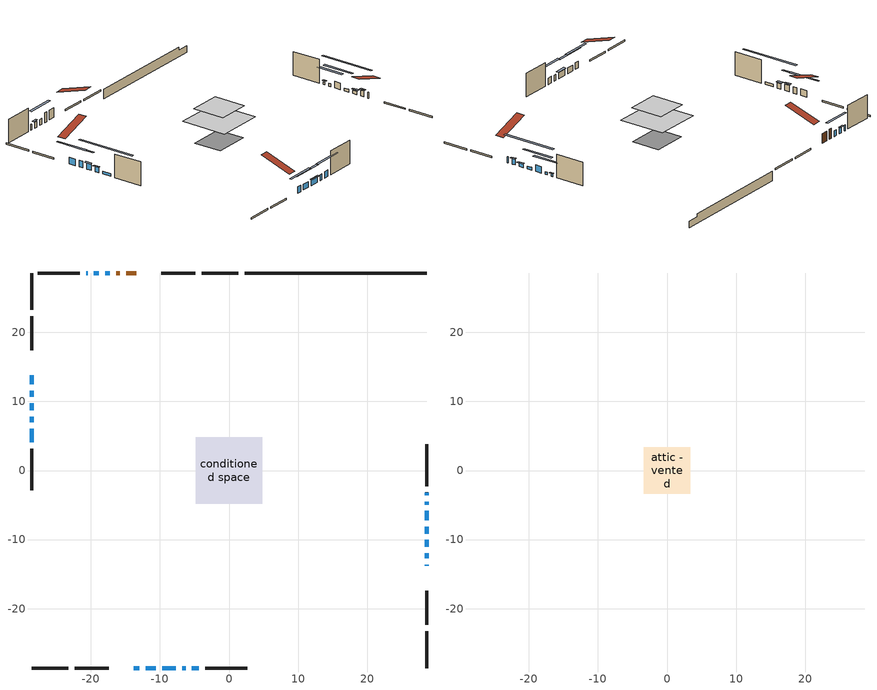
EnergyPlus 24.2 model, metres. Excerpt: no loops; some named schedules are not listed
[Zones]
conditioned space
 floor adiabatic (AdiabaticFloorConstruction): -4.83,-4.83 -4.83,4.83 4.83,4.83 4.83,-4.83 z3.05
 floor foundation (Slab1 construction): -3.63,-2.95 -3.63,2.95 3.63,2.95 3.63,-2.95 z-1.34
 wall outside (RimJoist1 construction): 1.34,28.58 -3.96,28.58 / -28.58,-28.58 -23.28,-28.58 / -28.58,28.58 -28.58,23.28 / 28.58,-28.58 28.58,-23.28 z0.61:0.91
 wall outside (RimJoist2 construction): -4.89,28.58 -9.82,28.58 / -22.36,-28.58 -17.42,-28.58 / -28.58,22.36 -28.58,17.42 / 28.58,-22.36 28.58,-17.42 z0.61:0.91
 wall outside (AdiabaticWallConstruction 1): -13.42,28.58 -14.85,28.58 / -15.78,28.58 -16.32,28.58 z0.61:2.64
 wall outside (AdiabaticWallConstruction): 28.58,-13.82 28.58,-13.61 / -20.48,28.58 -20.69,28.58 / -6.79,-28.58 -6.29,-28.58 z0.61:1.83; -13.82,-28.58 -12.98,-28.58 / -28.58,13.82 -28.58,12.45 / -28.58,11.52 -28.58,10.68 / -28.58,9.75 -28.58,8.73 / 28.58,-7.23 28.58,-5.85 / -5.37,-28.58 -4.35,-28.58 z0.61:1.93; 28.58,-12.68 28.58,-11.99 / -17.25,28.58 -17.94,28.58 / -18.86,28.58 -19.55,28.58 / -12.05,-28.58 -10.58,-28.58 / -9.65,-28.58 -7.72,-28.58 z0.61:1.81; 28.58,-11.06 28.58,-10.05 z0.61:1.3; -28.58,7.81 -28.58,6.97 z0.61:1.7; 28.58,-9.12 28.58,-8.15 / -28.58,6.04 -28.58,4.1 / 28.58,-4.93 28.58,-4.52 / 28.58,-3.59 28.58,-3.18 z0.61:1.17
 wall outside (Wall1 construction): -21.62,28.58 -27.65,28.58 / -3.42,-28.58 2.62,-28.58 / -28.58,3.18 -28.58,-2.86 / 28.58,-2.26 28.58,3.78 z0.61:5.49
 wall foundation (FoundationWall1 construction): 2.27,28.58,-1.34 2.27,28.58,0.61 25.95,28.58,0.61 25.95,28.58,0 28.58,28.58,0 28.58,28.58,-1.34
 window (WindowConstruction 15): 28.58,-13.82 28.58,-13.61 z0.61:1.83
 window (WindowConstruction 4): -13.82,-28.58 -12.98,-28.58 z0.61:1.93
 window (WindowConstruction 5): -28.58,13.82 -28.58,12.45 z0.61:1.93
 window (WindowConstruction 6): -28.58,11.52 -28.58,10.68 z0.61:1.93
 window (WindowConstruction 7): -28.58,9.75 -28.58,8.73 z0.61:1.93
 window (WindowConstruction 8): 28.58,-12.68 28.58,-11.99 z0.61:1.8
 window (WindowConstruction 9): 28.58,-11.06 28.58,-10.05 z0.61:1.3
 window (WindowConstruction 10): -17.25,28.58 -17.93,28.58 z0.61:1.8
 window (WindowConstruction 11): -18.86,28.58 -19.55,28.58 z0.61:1.8
 window (WindowConstruction 16): -20.48,28.58 -20.69,28.58 z0.61:1.83
 window (WindowConstruction 12): -12.05,-28.58 -10.58,-28.58 z0.61:1.8
 window (WindowConstruction 13): -9.65,-28.58 -7.72,-28.58 z0.61:1.8
 window (WindowConstruction 14): -28.58,7.81 -28.58,6.97 z0.61:1.7
 window (WindowConstruction 18): 28.58,-9.12 28.58,-8.15 z0.61:1.17
 window (WindowConstruction 19): -28.58,6.04 -28.58,4.11 z0.61:1.17
 window (WindowConstruction 17): -6.79,-28.58 -6.29,-28.58 z0.61:1.83
 window (WindowConstruction): 28.58,-7.22 28.58,-5.85 z0.61:1.93
 window (WindowConstruction 1): 28.58,-4.92 28.58,-4.52 z0.61:1.17
 window (WindowConstruction 2): 28.58,-3.59 28.58,-3.19 z0.61:1.17
 window (WindowConstruction 3): -5.37,-28.58 -4.35,-28.58 z0.61:1.93
 door (Door): -13.43,28.58 -14.85,28.58 z0.61:2.64
 door (Door 1): -15.78,28.58 -16.32,28.58 z0.61:2.64
 ceiling adiabatic (AdiabaticFloorConstruction): 4.83,-4.83 4.83,4.83 -4.83,4.83 -4.83,-4.83 z3.05
attic - vented
 floor to conditioned space (Floor1 construction Reversed): -3.4,-3.4 -3.4,3.4 3.4,3.4 3.4,-3.4 z5.49
 roof outside (Roof1 construction): -12.5,28.58,5.49 -12.5,21.96,7.69 -10.75,21.96,7.69 -10.75,28.58,5.49; -14.75,-28.58,5.49 -14.75,-21.96,7.69 -16.49,-21.96,7.69 -16.49,-28.58,5.49; -28.58,14.75,5.49 -21.96,14.75,7.69 -21.96,16.49,7.69 -28.58,16.49,5.49; 28.58,-14.75,5.49 21.96,-14.75,7.69 21.96,-16.49,7.69 28.58,-16.49,5.49
shading: -10.34,-28.58 -16.46,-28.58 -16.46,-29 -10.34,-29 z4.57; -28.58,9.81 -28.58,16.46 -29,16.46 -29,9.81 z4.57; -28.58,8.04 -28.58,14.16 -29,14.16 -29,8.04 z4.57; -28.58,8.53 -28.58,9.95 -29,9.95 -29,8.53 z2.13; 28.58,-11.79 28.58,-12.88 29,-12.88 29,-11.79 z2.01; 28.58,-9.85 28.58,-11.26 29,-11.26 29,-9.85 z1.5; -20.57,28.58 -14.61,28.58 -14.61,29 -20.57,29 z4.44; -19.75,28.58 -18.66,28.58 -18.66,29 -19.75,29 z2.01; -7.94,-28.58 -14.69,-28.58 -14.69,-29 -7.94,-29 z4.44; -7.52,-28.58 -9.85,-28.58 -9.85,-29 -7.52,-29 z2.01; -28.58,6.77 -28.58,8.01 -29,8.01 -29,6.77 z1.9; 28.58,-2.92 28.58,-14.35 29,-14.35 29,-2.92 z6.4; -28.58,-1.12 -28.58,11.27 -29,11.27 -29,-1.12 z6.4; 28.58,-3.21 28.58,-9.86 29,-9.86 29,-3.21 z4.57; 28.58,-1.88 28.58,-7.56 29,-7.56 29,-1.88 z3.81; 28.58,-2.98 28.58,-3.79 29,-3.79 29,-2.98 z1.37; -1.71,-28.58 -8,-28.58 -8,-29 -1.71,-29 z4.57
[Building]
Building 1: Terrain=Suburbs
[Site:Location]
Erieau AUT_ON: Latitude {deg}=42.25; Longitude {deg}=-81.9; Time Zone {hr}=-5; Elevation {m}=178; Keep Site Location Information=Yes
[Site:GroundTemperature:Shallow]
5.2292, 3.30147, 3.1471, 4.0619, 7.73432, 11.3896, 14.5586, 16.5661, 16.7366, 15.1039, 12.0157, 8.47254
[Site:WaterMainsTemperature]
Calculation Method=Schedule; Temperature Schedule=mains temperature schedule
[Material] Roughness=Rough; Thermal Absorptance=0.9
Name | Thickness {m} | Conductivity {W/m-K} | Density {kg/m3} | Specific Heat {J/kg-K} | Solar Absorptance | Visible Absorptance
asphalt or fiberglass shingles | 0.00635 | 0.162714 | 1121.4 | 1465.45 | 0.4 | 0.4
ceiling loosefill ins | 0.254 | 0.0480833 | 16.02 | 1046.75 | 0.7 | 0.7
ceiling stud and cavity | 0.1397 | 0.195893 | 65.682 | 1177.47 | 0.7 | 0.7
concrete 4.0 in. | 0.1016 | 1.803125 | 2242.8 | 837.4 | 0.7 | 0.7
concrete 8.0 in. | 0.2032 | 1.803125 | 2242.8 | 837.4 | 0.7 | 0.7
door material | 0.04445 | 0.188738 | 512.64 | 1214.23 | 0.7 | 0.7
door material 1 | 0.04445 | 0.0451087 | 512.64 | 1214.23 | 0.7 | 0.7
exterior vertical ins | 0.00148944 | 0.029427 | 32.04 | 1214.23 | 0.7 | 0.7
floor covering | 0.0127 | 0.0433444 | 54.468 | 1339.84 | 0.6 | 0.6
floor rigid ins; wall rigid ins | 0.512978 | 0.029427 | 32.04 | 1214.23 | 0.7 | 0.7
floor stud and cavity | 0.1397 | 1.75129 | 37.0049 | 1207.88 | 0.7 | 0.7
furniture material conditioned space 1 | 0.1524 | 0.115458 | 640.8 | 1214.23 | 0.6 | 0.6
gypsum board | 0.0127 | 0.160291 | 801 | 837.4 | 0.6 | 0.6
osb sheathing 0.5 in. | 0.0127 | 0.115458 | 512.64 | 1214.23 | 0.7 | 0.7
osb sheathing 0.75 in. | 0.01905 | 0.115458 | 512.64 | 1214.23 | 0.7 | 0.7
osb sheathing 2.0 in. | 0.0508 | 0.115458 | 512.64 | 1214.23 | 0.7 | 0.7
rim joist rigid ins | 0.051816 | 0.029427 | 32.04 | 1214.23 | 0.7 | 0.7
rim joist stud and cavity | 0.0508 | 0.308293 | 125.044 | 1163.47 | 0.6 | 0.6
rim joist stud and cavity 1 | 0.0508 | 0.311623 | 125.044 | 1163.47 | 0.6 | 0.6
wall stud and cavity | 0.1397 | 0.44826 | 139.0536 | 1170.24 | 0.7 | 0.7
wall stud and cavity 1 | 0.0889 | 0.380278 | 52.3479 | 1209.89 | 0.7 | 0.7
wall stud and cavity 2 | 0.0889 | 0.391764 | 83.0341 | 1211.67 | 0.7 | 0.7
wood siding | 0.0254 | 0.102417 | 544.68 | 1172.36 | 0.4 | 0.4
wood siding 1; wood siding 2; wood siding 3 | 0.0254 | 0.102417 | 544.68 | 1172.36 | 0.7 | 0.7
[WindowMaterial:SimpleGlazingSystem]
Name | U-Factor {W/m2-K} | Solar Heat Gain Coefficient
WindowMaterial | 5.54002 | 0.72
WindowMaterial 1 | 4.91147 | 0.6
WindowMaterial 10 | 2.577812 | 0.56
WindowMaterial 11 | 2.983789 | 0.6
WindowMaterial 2 | 5.3589 | 0.68
WindowMaterial 3 | 5.63371 | 0.73
WindowMaterial 4 | 5.51504 | 0.71
WindowMaterial 5 | 5.46678 | 0.7
WindowMaterial 6 | 5.54911 | 0.72
WindowMaterial 7 | 5.29928 | 0.67
WindowMaterial 8 | 5.58034 | 0.72
WindowMaterial 9 | 5.00743 | 0.62
[Construction]
AdiabaticFloorConstruction: floor stud and cavity, floor rigid ins, osb sheathing 0.75 in., floor covering
AdiabaticWallConstruction: wood siding 2, wall rigid ins, wall stud and cavity 1, gypsum board
AdiabaticWallConstruction 1: wood siding 3, wall rigid ins, wall stud and cavity 1, gypsum board
Door: door material
Door 1: door material 1
Floor1 construction Reversed: gypsum board, ceiling stud and cavity, ceiling loosefill ins
FoundationWall1 construction: concrete 8.0 in.
furniture construction conditioned space 1: furniture material conditioned space 1
PartitionWallConstruction: gypsum board, wall stud and cavity 2, gypsum board
RimJoist1 construction: wood siding 1, rim joist rigid ins, osb sheathing 2.0 in., rim joist stud and cavity
RimJoist2 construction: wood siding 1, rim joist rigid ins, osb sheathing 2.0 in., rim joist stud and cavity 1
Roof1 construction: asphalt or fiberglass shingles
Slab1 construction: concrete 4.0 in.
Wall1 construction: wood siding, osb sheathing 0.5 in., wall stud and cavity, gypsum board
WindowConstruction; WindowConstruction 5: WindowMaterial
WindowConstruction 1; WindowConstruction 2: WindowMaterial 1
WindowConstruction 10; WindowConstruction 11; WindowConstruction 8: WindowMaterial 4
WindowConstruction 12: WindowMaterial 6
WindowConstruction 13: WindowMaterial 7
WindowConstruction 14: WindowMaterial 8
WindowConstruction 15; WindowConstruction 16: WindowMaterial 9
WindowConstruction 17: WindowMaterial 10
WindowConstruction 18; WindowConstruction 19: WindowMaterial 11
WindowConstruction 3; WindowConstruction 7: WindowMaterial 2
WindowConstruction 4; WindowConstruction 6: WindowMaterial 3
WindowConstruction 9: WindowMaterial 5
[Zone] Multiplier=1; Part of Total Floor Area=Yes
Name | Volume {m3}
attic - vented | 16.5559
conditioned space | 339.1
[Space]
Name | Zone | Volume {m3}
attic - vented 1 | attic - vented | 16.5559
conditioned space 1 | conditioned space | 339.1
[ZoneInfiltration:EffectiveLeakageArea]
infil attic - vented 1: Zone or Space=attic - vented 1; Schedule=Always On Discrete; Effective Air Leakage Area {cm2}=2218.08; Stack Coefficient=0.000153473; Wind Coefficient=8.3702e-06
[ZoneMixing]
whole house fan mix: Zone or Space=attic - vented; Schedule=Always On Continuous; Design Flow Rate Calculation Method=Flow/Zone; Design Flow Rate {m3/s}=0; Source Zone or Space=conditioned space
[SurfaceProperty:ExposedFoundationPerimeter]
Slab1: Exposed Perimeter Calculation Method=TotalExposedPerimeter; Total Exposed Perimeter {m}=26.316
[InternalMass] Zone or ZoneList=conditioned space; Space or SpaceList=conditioned space 1
Name | Construction | Surface Area {m2}
furniture mass conditioned space 1 | furniture construction conditioned space 1 | 54.484
partition wall mass | PartitionWallConstruction | 136.21
[Lights]
interior lighting: Zone or ZoneList or Space or SpaceList=conditioned space 1; Schedule=interior lighting schedule; Design Level Calculation Method=LightingLevel; Lighting Level {W}=343.2; Return Air Fraction=0; Fraction Radiant=0.6; Fraction Visible=0.2; Fraction Replaceable=1
[People]
occupants: Zone or ZoneList or Space or SpaceList=conditioned space 1; Number of People Schedule=occupants schedule; Number of People Calculation Method=People; Number of People=3; Fraction Radiant=0.314171; Sensible Heat Fraction=0.56303; Activity Level Schedule=occupants activity schedule; Carbon Dioxide Generation Rate {m3/s-W}=0; Enable ASHRAE 55 Comfort Warnings=No; Mean Radiant Temperature Calculation Type=EnclosureAveraged
[ElectricEquipment] Zone or ZoneList or Space or SpaceList=conditioned space 1; Design Level Calculation Method=EquipmentLevel
Name | Schedule | Design Level {W} | Fraction Latent | Fraction Radiant | Fraction Lost
clothes dryer | clothes dryer schedule | 140.772 | 0.015 | 0.081 | 0.85
clothes washer | clothes washer schedule | 32.1985 | 0.03 | 0.162 | 0.7
cooking range | cooking range schedule | 215.147 | 0.08 | 0.432 | 0.2
dishwasher | dishwasher schedule | 66.8632 | 0.3 | 0.18 | 0.4
fridge | fridge schedule | 72.9452 | 0 | 0.6 | 0
mech vent bath fan 0 | mech vent bath fan 0 schedule | 50.2 | 0 | 0 | 1
mech vent house fan | mech vent house fan schedule | 0 | 0 | 0 | 1
mech vent house fan cfis | mech vent house fan cfis schedule | 0 | 0 | 0 | 0
misc plug loads | misc plug loads schedule | 494.7 | 0.045 | 0.513 | 0.1
whole house fan | Always On Discrete | 0 | 0 | 0 | 1
[OtherEquipment] Zone or ZoneList or Space or SpaceList=conditioned space 1; Design Level Calculation Method=EquipmentLevel
Name | Fuel Type | Schedule | Design Level {W} | Fraction Latent | Fraction Radiant | Fraction Lost
clothes dryer 1 | Electricity | clothes dryer schedule | 0 | 0.015 | 0.081 | 0.85
cooking range 1 | Electricity | cooking range schedule | 0 | 0.08 | 0.432 | 0.2
general water use latent | None | general water use schedule | 62.594 | 1 | 0 | 0
general water use sensible | None | general water use schedule | -61.6891 | 0 | 0.6 | 0
mech vent house fan latent load | None | Always On Discrete | 0 | 1 | 0 | 0
mech vent house fan sensible load | None | Always On Discrete | 0 | 0 | 0 | 0
water heater energy adjustment1 | NaturalGas | Always On Discrete | 0.01 | 0 | 0 | 1
[ZoneInfiltration:DesignFlowRate] Zone or ZoneList or Space or SpaceList=conditioned space 1; Schedule=Always On Discrete; Design Flow Rate Calculation Method=Flow/Zone; Design Flow Rate {m3/s}=0
infil flow; natural vent flow; whole house fan flow
[Foundation:Kiva]
Foundation Kiva 1: Initial Indoor Air Temperature {C}=18; Wall Height Above Grade {m}=0.609996; Wall Depth Below Slab {m}=0.2032; Custom Block Material Name 1=exterior vertical ins; Custom Block Depth 1 {m}=1.94999; Custom Block X Position 1 {m}=0.2032; Custom Block Z Position 1 {m}=0
[Foundation:Kiva:Settings]
Soil Conductivity {W/m-K}=0.849921; Soil Density {kg/m3}=1842.3; Soil Specific Heat {J/kg-K}=418.7; Ground Solar Absorptivity=0.9; Ground Thermal Absorptivity=0.9; Ground Surface Roughness {m}=0.03; Far-Field Width {m}=40; Deep-Ground Boundary Condition=ZeroFlux; Deep-Ground Depth {m}=40; Minimum Cell Dimension {m}=0.2; Maximum Cell Growth Coefficient=3; Simulation Timestep=Timestep
[Exterior:Lights]
exterior lighting: Schedule=exterior lighting schedule; Design Level {W}=75.6
[Schedule:Constant]
Name | Hourly Value
Always On Continuous; mech vent house fan schedule; mech vent house fan cfis schedule; Always On Discrete | 1
occupants activity schedule | 117.228
fridge schedule | 0
[Schedule:Week:Daily]
interior lighting schedule Week Rule - Jan1-Jan27: interior lighting schedule day, interior lighting schedule day, interior lighting schedule day, interior lighting schedule day, interior lighting schedule day, interior lighting schedule day, interior lighting schedule day, interior lighting schedule default day, interior lighting schedule default day, interior lighting schedule default day, interior lighting schedule default day, interior lighting schedule default day
interior lighting schedule Week Rule - Jan28-Feb3: interior lighting schedule day, interior lighting schedule day, interior lighting schedule day, interior lighting schedule day, interior lighting schedule day 1, interior lighting schedule day 1, interior lighting schedule day 1, interior lighting schedule default day, interior lighting schedule default day, interior lighting schedule default day, interior lighting schedule default day, interior lighting schedule default day
interior lighting schedule Week Rule - Feb4-Feb24: interior lighting schedule day 1, interior lighting schedule day 1, interior lighting schedule day 1, interior lighting schedule day 1, interior lighting schedule day 1, interior lighting schedule day 1, interior lighting schedule day 1, interior lighting schedule default day, interior lighting schedule default day, interior lighting schedule default day, interior lighting schedule default day, interior lighting schedule default day
interior lighting schedule Week Rule - Feb25-Mar3: interior lighting schedule day 1, interior lighting schedule day 1, interior lighting schedule day 1, interior lighting schedule day 1, interior lighting schedule day 2, interior lighting schedule day 2, interior lighting schedule day 2, interior lighting schedule default day, interior lighting schedule default day, interior lighting schedule default day, interior lighting schedule default day, interior lighting schedule default day
interior lighting schedule Week Rule - Mar4-Mar31: interior lighting schedule day 2, interior lighting schedule day 2, interior lighting schedule day 2, interior lighting schedule day 2, interior lighting schedule day 2, interior lighting schedule day 2, interior lighting schedule day 2, interior lighting schedule default day, interior lighting schedule default day, interior lighting schedule default day, interior lighting schedule default day, interior lighting schedule default day
interior lighting schedule Week Rule - Apr1-Apr28: interior lighting schedule day 3, interior lighting schedule day 3, interior lighting schedule day 3, interior lighting schedule day 3, interior lighting schedule day 3, interior lighting schedule day 3, interior lighting schedule day 3, interior lighting schedule default day, interior lighting schedule default day, interior lighting schedule default day, interior lighting schedule default day, interior lighting schedule default day
interior lighting schedule Week Rule - Apr29-May5: interior lighting schedule day 3, interior lighting schedule day 3, interior lighting schedule day 4, interior lighting schedule day 4, interior lighting schedule day 4, interior lighting schedule day 4, interior lighting schedule day 4, interior lighting schedule default day, interior lighting schedule default day, interior lighting schedule default day, interior lighting schedule default day, interior lighting schedule default day
interior lighting schedule Week Rule - May6-May26: interior lighting schedule day 4, interior lighting schedule day 4, interior lighting schedule day 4, interior lighting schedule day 4, interior lighting schedule day 4, interior lighting schedule day 4, interior lighting schedule day 4, interior lighting schedule default day, interior lighting schedule default day, interior lighting schedule default day, interior lighting schedule default day, interior lighting schedule default day
interior lighting schedule Week Rule - May27-Jun2: interior lighting schedule day 4, interior lighting schedule day 4, interior lighting schedule day 4, interior lighting schedule day 4, interior lighting schedule day 4, interior lighting schedule day 5, interior lighting schedule day 5, interior lighting schedule default day, interior lighting schedule default day, interior lighting schedule default day, interior lighting schedule default day, interior lighting schedule default day
interior lighting schedule Week Rule - Jun3-Jun30: interior lighting schedule day 5, interior lighting schedule day 5, interior lighting schedule day 5, interior lighting schedule day 5, interior lighting schedule day 5, interior lighting schedule day 5, interior lighting schedule day 5, interior lighting schedule default day, interior lighting schedule default day, interior lighting schedule default day, interior lighting schedule default day, interior lighting schedule default day
interior lighting schedule Week Rule - Jul1-Jul28: interior lighting schedule day 6, interior lighting schedule day 6, interior lighting schedule day 6, interior lighting schedule day 6, interior lighting schedule day 6, interior lighting schedule day 6, interior lighting schedule day 6, interior lighting schedule default day, interior lighting schedule default day, interior lighting schedule default day, interior lighting schedule default day, interior lighting schedule default day
interior lighting schedule Week Rule - Jul29-Aug4: interior lighting schedule day 6, interior lighting schedule day 6, interior lighting schedule day 6, interior lighting schedule day 7, interior lighting schedule day 7, interior lighting schedule day 7, interior lighting schedule day 7, interior lighting schedule default day, interior lighting schedule default day, interior lighting schedule default day, interior lighting schedule default day, interior lighting schedule default day
interior lighting schedule Week Rule - Aug5-Aug25: interior lighting schedule day 7, interior lighting schedule day 7, interior lighting schedule day 7, interior lighting schedule day 7, interior lighting schedule day 7, interior lighting schedule day 7, interior lighting schedule day 7, interior lighting schedule default day, interior lighting schedule default day, interior lighting schedule default day, interior lighting schedule default day, interior lighting schedule default day
interior lighting schedule Week Rule - Aug26-Sep1: interior lighting schedule day 7, interior lighting schedule day 7, interior lighting schedule day 7, interior lighting schedule day 7, interior lighting schedule day 7, interior lighting schedule day 7, interior lighting schedule day 8, interior lighting schedule default day, interior lighting schedule default day, interior lighting schedule default day, interior lighting schedule default day, interior lighting schedule default day
interior lighting schedule Week Rule - Sep2-Sep29: interior lighting schedule day 8, interior lighting schedule day 8, interior lighting schedule day 8, interior lighting schedule day 8, interior lighting schedule day 8, interior lighting schedule day 8, interior lighting schedule day 8, interior lighting schedule default day, interior lighting schedule default day, interior lighting schedule default day, interior lighting schedule default day, interior lighting schedule default day
interior lighting schedule Week Rule - Sep30-Oct6: interior lighting schedule day 8, interior lighting schedule day 9, interior lighting schedule day 9, interior lighting schedule day 9, interior lighting schedule day 9, interior lighting schedule day 9, interior lighting schedule day 9, interior lighting schedule default day, interior lighting schedule default day, interior lighting schedule default day, interior lighting schedule default day, interior lighting schedule default day
interior lighting schedule Week Rule - Oct7-Oct27: interior lighting schedule day 9, interior lighting schedule day 9, interior lighting schedule day 9, interior lighting schedule day 9, interior lighting schedule day 9, interior lighting schedule day 9, interior lighting schedule day 9, interior lighting schedule default day, interior lighting schedule default day, interior lighting schedule default day, interior lighting schedule default day, interior lighting schedule default day
interior lighting schedule Week Rule - Oct28-Nov3: interior lighting schedule day 9, interior lighting schedule day 9, interior lighting schedule day 9, interior lighting schedule day 9, interior lighting schedule day 10, interior lighting schedule day 10, interior lighting schedule day 10, interior lighting schedule default day, interior lighting schedule default day, interior lighting schedule default day, interior lighting schedule default day, interior lighting schedule default day
interior lighting schedule Week Rule - Nov4-Nov24: interior lighting schedule day 10, interior lighting schedule day 10, interior lighting schedule day 10, interior lighting schedule day 10, interior lighting schedule day 10, interior lighting schedule day 10, interior lighting schedule day 10, interior lighting schedule default day, interior lighting schedule default day, interior lighting schedule default day, interior lighting schedule default day, interior lighting schedule default day
interior lighting schedule Week Rule - Nov25-Dec1: interior lighting schedule day 10, interior lighting schedule day 10, interior lighting schedule day 10, interior lighting schedule day 10, interior lighting schedule day 10, interior lighting schedule day 10, interior lighting schedule day 11, interior lighting schedule default day, interior lighting schedule default day, interior lighting schedule default day, interior lighting schedule default day, interior lighting schedule default day
interior lighting schedule Week Rule - Dec2-Dec31: interior lighting schedule day 11, interior lighting schedule day 11, interior lighting schedule day 11, interior lighting schedule day 11, interior lighting schedule day 11, interior lighting schedule day 11, interior lighting schedule day 11, interior lighting schedule default day, interior lighting schedule default day, interior lighting schedule default day, interior lighting schedule default day, interior lighting schedule default day
occupants schedule Week Rule - Jan1-Dec31: occupants schedule day, occupants schedule day, occupants schedule day, occupants schedule day, occupants schedule day, occupants schedule day, occupants schedule day, occupants schedule default day, occupants schedule default day, occupants schedule default day, occupants schedule default day, occupants schedule default day
clothes dryer schedule Week Rule - Jan1-Dec31: clothes dryer schedule day, clothes dryer schedule day, clothes dryer schedule day, clothes dryer schedule day, clothes dryer schedule day, clothes dryer schedule day, clothes dryer schedule day, clothes dryer schedule default day, clothes dryer schedule default day, clothes dryer schedule default day, clothes dryer schedule default day, clothes dryer schedule default day
clothes washer schedule Week Rule - Jan1-Dec31: clothes washer schedule day, clothes washer schedule day, clothes washer schedule day, clothes washer schedule day, clothes washer schedule day, clothes washer schedule day, clothes washer schedule day, clothes washer schedule default day, clothes washer schedule default day, clothes washer schedule default day, clothes washer schedule default day, clothes washer schedule default day
cooking range schedule Week Rule - Jan1-Dec31: cooking range schedule day, cooking range schedule day, cooking range schedule day, cooking range schedule day, cooking range schedule day, cooking range schedule day, cooking range schedule day, cooking range schedule default day, cooking range schedule default day, cooking range schedule default day, cooking range schedule default day, cooking range schedule default day
dishwasher schedule Week Rule - Jan1-Dec31: dishwasher schedule day, dishwasher schedule day, dishwasher schedule day, dishwasher schedule day, dishwasher schedule day, dishwasher schedule day, dishwasher schedule day, dishwasher schedule default day, dishwasher schedule default day, dishwasher schedule default day, dishwasher schedule default day, dishwasher schedule default day
mech vent bath fan 0 schedule Week Rule - Jan1-Dec31: mech vent bath fan 0 schedule day, mech vent bath fan 0 schedule day, mech vent bath fan 0 schedule day, mech vent bath fan 0 schedule day, mech vent bath fan 0 schedule day, mech vent bath fan 0 schedule day, mech vent bath fan 0 schedule day, mech vent bath fan 0 schedule default day, mech vent bath fan 0 schedule default day, mech vent bath fan 0 schedule default day, mech vent bath fan 0 schedule default day, mech vent bath fan 0 schedule default day
misc plug loads schedule Week Rule - Jan1-Dec31: misc plug loads schedule day, misc plug loads schedule day, misc plug loads schedule day, misc plug loads schedule day, misc plug loads schedule day, misc plug loads schedule day, misc plug loads schedule day, misc plug loads schedule default day, misc plug loads schedule default day, misc plug loads schedule default day, misc plug loads schedule default day, misc plug loads schedule default day
general water use schedule Week Rule - Jan1-Dec31: general water use schedule day, general water use schedule day, general water use schedule day, general water use schedule day, general water use schedule day, general water use schedule day, general water use schedule day, general water use schedule default day, general water use schedule default day, general water use schedule default day, general water use schedule default day, general water use schedule default day
exterior lighting schedule Week Rule - Jan1-Jan27: exterior lighting schedule day, exterior lighting schedule day, exterior lighting schedule day, exterior lighting schedule day, exterior lighting schedule day, exterior lighting schedule day, exterior lighting schedule day, exterior lighting schedule default day, exterior lighting schedule default day, exterior lighting schedule default day, exterior lighting schedule default day, exterior lighting schedule default day
exterior lighting schedule Week Rule - Jan28-Feb3: exterior lighting schedule day, exterior lighting schedule day, exterior lighting schedule day, exterior lighting schedule day, exterior lighting schedule day 1, exterior lighting schedule day 1, exterior lighting schedule day 1, exterior lighting schedule default day, exterior lighting schedule default day, exterior lighting schedule default day, exterior lighting schedule default day, exterior lighting schedule default day
exterior lighting schedule Week Rule - Feb4-Feb24: exterior lighting schedule day 1, exterior lighting schedule day 1, exterior lighting schedule day 1, exterior lighting schedule day 1, exterior lighting schedule day 1, exterior lighting schedule day 1, exterior lighting schedule day 1, exterior lighting schedule default day, exterior lighting schedule default day, exterior lighting schedule default day, exterior lighting schedule default day, exterior lighting schedule default day
exterior lighting schedule Week Rule - Feb25-Mar3: exterior lighting schedule day 1, exterior lighting schedule day 1, exterior lighting schedule day 1, exterior lighting schedule day 1, exterior lighting schedule day 2, exterior lighting schedule day 2, exterior lighting schedule day 2, exterior lighting schedule default day, exterior lighting schedule default day, exterior lighting schedule default day, exterior lighting schedule default day, exterior lighting schedule default day
exterior lighting schedule Week Rule - Mar4-Mar31: exterior lighting schedule day 2, exterior lighting schedule day 2, exterior lighting schedule day 2, exterior lighting schedule day 2, exterior lighting schedule day 2, exterior lighting schedule day 2, exterior lighting schedule day 2, exterior lighting schedule default day, exterior lighting schedule default day, exterior lighting schedule default day, exterior lighting schedule default day, exterior lighting schedule default day
exterior lighting schedule Week Rule - Apr1-Apr28: exterior lighting schedule day 3, exterior lighting schedule day 3, exterior lighting schedule day 3, exterior lighting schedule day 3, exterior lighting schedule day 3, exterior lighting schedule day 3, exterior lighting schedule day 3, exterior lighting schedule default day, exterior lighting schedule default day, exterior lighting schedule default day, exterior lighting schedule default day, exterior lighting schedule default day
exterior lighting schedule Week Rule - Apr29-May5: exterior lighting schedule day 3, exterior lighting schedule day 3, exterior lighting schedule day 4, exterior lighting schedule day 4, exterior lighting schedule day 4, exterior lighting schedule day 4, exterior lighting schedule day 4, exterior lighting schedule default day, exterior lighting schedule default day, exterior lighting schedule default day, exterior lighting schedule default day, exterior lighting schedule default day
exterior lighting schedule Week Rule - May6-May26: exterior lighting schedule day 4, exterior lighting schedule day 4, exterior lighting schedule day 4, exterior lighting schedule day 4, exterior lighting schedule day 4, exterior lighting schedule day 4, exterior lighting schedule day 4, exterior lighting schedule default day, exterior lighting schedule default day, exterior lighting schedule default day, exterior lighting schedule default day, exterior lighting schedule default day
exterior lighting schedule Week Rule - May27-Jun2: exterior lighting schedule day 4, exterior lighting schedule day 4, exterior lighting schedule day 4, exterior lighting schedule day 4, exterior lighting schedule day 4, exterior lighting schedule day 5, exterior lighting schedule day 5, exterior lighting schedule default day, exterior lighting schedule default day, exterior lighting schedule default day, exterior lighting schedule default day, exterior lighting schedule default day
exterior lighting schedule Week Rule - Jun3-Jun30: exterior lighting schedule day 5, exterior lighting schedule day 5, exterior lighting schedule day 5, exterior lighting schedule day 5, exterior lighting schedule day 5, exterior lighting schedule day 5, exterior lighting schedule day 5, exterior lighting schedule default day, exterior lighting schedule default day, exterior lighting schedule default day, exterior lighting schedule default day, exterior lighting schedule default day
exterior lighting schedule Week Rule - Jul1-Jul28: exterior lighting schedule day 6, exterior lighting schedule day 6, exterior lighting schedule day 6, exterior lighting schedule day 6, exterior lighting schedule day 6, exterior lighting schedule day 6, exterior lighting schedule day 6, exterior lighting schedule default day, exterior lighting schedule default day, exterior lighting schedule default day, exterior lighting schedule default day, exterior lighting schedule default day
exterior lighting schedule Week Rule - Jul29-Aug4: exterior lighting schedule day 6, exterior lighting schedule day 6, exterior lighting schedule day 6, exterior lighting schedule day 7, exterior lighting schedule day 7, exterior lighting schedule day 7, exterior lighting schedule day 7, exterior lighting schedule default day, exterior lighting schedule default day, exterior lighting schedule default day, exterior lighting schedule default day, exterior lighting schedule default day
exterior lighting schedule Week Rule - Aug5-Aug25: exterior lighting schedule day 7, exterior lighting schedule day 7, exterior lighting schedule day 7, exterior lighting schedule day 7, exterior lighting schedule day 7, exterior lighting schedule day 7, exterior lighting schedule day 7, exterior lighting schedule default day, exterior lighting schedule default day, exterior lighting schedule default day, exterior lighting schedule default day, exterior lighting schedule default day
exterior lighting schedule Week Rule - Aug26-Sep1: exterior lighting schedule day 7, exterior lighting schedule day 7, exterior lighting schedule day 7, exterior lighting schedule day 7, exterior lighting schedule day 7, exterior lighting schedule day 7, exterior lighting schedule day 8, exterior lighting schedule default day, exterior lighting schedule default day, exterior lighting schedule default day, exterior lighting schedule default day, exterior lighting schedule default day
exterior lighting schedule Week Rule - Sep2-Sep29: exterior lighting schedule day 8, exterior lighting schedule day 8, exterior lighting schedule day 8, exterior lighting schedule day 8, exterior lighting schedule day 8, exterior lighting schedule day 8, exterior lighting schedule day 8, exterior lighting schedule default day, exterior lighting schedule default day, exterior lighting schedule default day, exterior lighting schedule default day, exterior lighting schedule default day
[Schedule:Year]
interior lighting schedule: interior lighting schedule Week Rule - Jan1-Jan27, 1, 1, 1, 27, interior lighting schedule Week Rule - Jan28-Feb3, 1, 28, 2, 3, interior lighting schedule Week Rule - Feb4-Feb24, 2, 4, 2, 24, interior lighting schedule Week Rule - Feb25-Mar3, 2, 25, 3, 3, interior lighting schedule Week Rule - Mar4-Mar31, 3, 4, 3, 31, interior lighting schedule Week Rule - Apr1-Apr28, 4, 1, 4, 28, interior lighting schedule Week Rule - Apr29-May5, 4, 29, 5, 5, interior lighting schedule Week Rule - May6-May26, 5, 6, 5, 26, interior lighting schedule Week Rule - May27-Jun2, 5, 27, 6, 2, interior lighting schedule Week Rule - Jun3-Jun30, 6, 3, 6, 30, interior lighting schedule Week Rule - Jul1-Jul28, 7, 1, 7, 28, interior lighting schedule Week Rule - Jul29-Aug4, 7, 29, 8, 4, interior lighting schedule Week Rule - Aug5-Aug25, 8, 5, 8, 25, interior lighting schedule Week Rule - Aug26-Sep1, 8, 26, 9, 1, interior lighting schedule Week Rule - Sep2-Sep29, 9, 2, 9, 29, interior lighting schedule Week Rule - Sep30-Oct6, 9, 30, 10, 6, interior lighting schedule Week Rule - Oct7-Oct27, 10, 7, 10, 27, interior lighting schedule Week Rule - Oct28-Nov3, 10, 28, 11, 3, interior lighting schedule Week Rule - Nov4-Nov24, 11, 4, 11, 24, interior lighting schedule Week Rule - Nov25-Dec1, 11, 25, 12, 1, interior lighting schedule Week Rule - Dec2-Dec31, 12, 2, 12, 31
occupants schedule: occupants schedule Week Rule - Jan1-Dec31, 1, 1, 12, 31
clothes dryer schedule: clothes dryer schedule Week Rule - Jan1-Dec31, 1, 1, 12, 31
clothes washer schedule: clothes washer schedule Week Rule - Jan1-Dec31, 1, 1, 12, 31
cooking range schedule: cooking range schedule Week Rule - Jan1-Dec31, 1, 1, 12, 31
dishwasher schedule: dishwasher schedule Week Rule - Jan1-Dec31, 1, 1, 12, 31
mech vent bath fan 0 schedule: mech vent bath fan 0 schedule Week Rule - Jan1-Dec31, 1, 1, 12, 31
misc plug loads schedule: misc plug loads schedule Week Rule - Jan1-Dec31, 1, 1, 12, 31
general water use schedule: general water use schedule Week Rule - Jan1-Dec31, 1, 1, 12, 31
exterior lighting schedule: exterior lighting schedule Week Rule - Jan1-Jan27, 1, 1, 1, 27, exterior lighting schedule Week Rule - Jan28-Feb3, 1, 28, 2, 3, exterior lighting schedule Week Rule - Feb4-Feb24, 2, 4, 2, 24, exterior lighting schedule Week Rule - Feb25-Mar3, 2, 25, 3, 3, exterior lighting schedule Week Rule - Mar4-Mar31, 3, 4, 3, 31, exterior lighting schedule Week Rule - Apr1-Apr28, 4, 1, 4, 28, exterior lighting schedule Week Rule - Apr29-May5, 4, 29, 5, 5, exterior lighting schedule Week Rule - May6-May26, 5, 6, 5, 26, exterior lighting schedule Week Rule - May27-Jun2, 5, 27, 6, 2, exterior lighting schedule Week Rule - Jun3-Jun30, 6, 3, 6, 30, exterior lighting schedule Week Rule - Jul1-Jul28, 7, 1, 7, 28, exterior lighting schedule Week Rule - Jul29-Aug4, 7, 29, 8, 4, exterior lighting schedule Week Rule - Aug5-Aug25, 8, 5, 8, 25, exterior lighting schedule Week Rule - Aug26-Sep1, 8, 26, 9, 1, exterior lighting schedule Week Rule - Sep2-Sep29, 9, 2, 9, 29, exterior lighting schedule Week Rule - Sep30-Oct6, 9, 30, 10, 6, exterior lighting schedule Week Rule - Oct7-Oct27, 10, 7, 10, 27, exterior lighting schedule Week Rule - Oct28-Nov3, 10, 28, 11, 3, exterior lighting schedule Week Rule - Nov4-Nov24, 11, 4, 11, 24, exterior lighting schedule Week Rule - Nov25-Dec1, 11, 25, 12, 1, exterior lighting schedule Week Rule - Dec2-Dec31, 12, 2, 12, 31
[Schedule:Compact]
mains temperature schedule: Through: 01/01, For: AllDays, Until: 24:00, 8.89333, Through: 01/02, For: AllDays, Until: 24:00, 8.82722, Through: 01/03, For: AllDays, Until: 24:00, 8.76167, Through: 01/04, For: AllDays, Until: 24:00, 8.69778, Through: 01/05, For: AllDays, Until: 24:00, 8.635, Through: 01/06, For: AllDays, Until: 24:00, 8.57333, Through: 01/07, For: AllDays, Until: 24:00, 8.51333, Through: 01/08, For: AllDays, Until: 24:00, 8.455, Through: 01/09, For: AllDays, Until: 24:00, 8.39778, Through: 01/10, For: AllDays, Until: 24:00, 8.34167, Through: 01/11, For: AllDays, Until: 24:00, 8.28722, Through: 01/12, For: AllDays, Until: 24:00, 8.23444, Through: 01/13, For: AllDays, Until: 24:00, 8.18278, Through: 01/14, For: AllDays, Until: 24:00, 8.13222, Through: 01/15, For: AllDays, Until: 24:00, 8.08389, Through: 01/16, For: AllDays, Until: 24:00, 8.03667, Through: 01/17, For: AllDays, Until: 24:00, 7.99111, Through: 01/18, For: AllDays, Until: 24:00, 7.94667, Through: 01/19, For: AllDays, Until: 24:00, 7.90389, Through: 01/20, For: AllDays, Until: 24:00, 7.86278, Through: 01/21, For: AllDays, Until: 24:00, 7.82333, Through: 01/22, For: AllDays, Until: 24:00, 7.78556, Through: 01/23, For: AllDays, Until: 24:00, 7.74889, Through: 01/24, For: AllDays, Until: 24:00, 7.71444, Through: 01/25, For: AllDays, Until: 24:00, 7.68111, Through: 01/26, For: AllDays, Until: 24:00, 7.64944, Through: 01/27, For: AllDays, Until: 24:00, 7.61944, Through: 01/28, For: AllDays, Until: 24:00, 7.59111, Through: 01/29, For: AllDays, Until: 24:00, 7.56444, Through: 01/30, For: AllDays, Until: 24:00, 7.53944, Through: 01/31, For: AllDays, Until: 24:00, 7.51611, Through: 02/01, For: AllDays, Until: 24:00, 7.49444, Through: 02/02, For: AllDays, Until: 24:00, 7.47389, Through: 02/03, For: AllDays, Until: 24:00, 7.45556, Through: 02/04, For: AllDays, Until: 24:00, 7.43889, Through: 02/05, For: AllDays, Until: 24:00, 7.42389, Through: 02/06, For: AllDays, Until: 24:00, 7.41056, Through: 02/07, For: AllDays, Until: 24:00, 7.39889, Through: 02/08, For: AllDays, Until: 24:00, 7.38833, Through: 02/09, For: AllDays, Until: 24:00, 7.38, Through: 02/10, For: AllDays, Until: 24:00, 7.37389, Through: 02/11, For: AllDays, Until: 24:00, 7.36889, Through: 02/12, For: AllDays, Until: 24:00, 7.36556, Through: 02/13, For: AllDays, Until: 24:00, 7.36389, Through: 02/14, For: AllDays, Until: 24:00, 7.36389, Through: 02/15, For: AllDays, Until: 24:00, 7.36611, Through: 02/16, For: AllDays, Until: 24:00, 7.36944, Through: 02/17, For: AllDays, Until: 24:00, 7.375, Through: 02/18, For: AllDays, Until: 24:00, 7.38167, Through: 02/19, For: AllDays, Until: 24:00, 7.39056, Through: 02/20, For: AllDays, Until: 24:00, 7.40056, Through: 02/21, For: AllDays, Until: 24:00, 7.41278, Through: 02/22, For: AllDays, Until: 24:00, 7.42667, Through: 02/23, For: AllDays, Until: 24:00, 7.44222, Through: 02/24, For: AllDays, Until: 24:00, 7.45889, Through: 02/25, For: AllDays, Until: 24:00, 7.47778, Through: 02/26, For: AllDays, Until: 24:00, 7.49833, Through: 02/27, For: AllDays, Until: 24:00, 7.52056, Through: 02/28, For: AllDays, Until: 24:00, 7.54444, Through: 03/01, For: AllDays, Until: 24:00, 7.56944, Through: 03/02, For: AllDays, Until: 24:00, 7.59667, Through: 03/03, For: AllDays, Until: 24:00, 7.62556, Through: 03/04, For: AllDays, Until: 24:00, 7.65556, Through: 03/05, For: AllDays, Until: 24:00, 7.68778, Through: 03/06, For: AllDays, Until: 24:00, 7.72111, Through: 03/07, For: AllDays, Until: 24:00, 7.75611, Through: 03/08, For: AllDays, Until: 24:00, 7.79278, Through: 03/09, For: AllDays, Until: 24:00, 7.83111, Through: 03/10, For: AllDays, Until: 24:00, 7.87111, Through: 03/11, For: AllDays, Until: 24:00, 7.91222, Through: 03/12, For: AllDays, Until: 24:00, 7.95556, Through: 03/13, For: AllDays, Until: 24:00, 8, Through: 03/14, For: AllDays, Until: 24:00, 8.04556, Through: 03/15, For: AllDays, Until: 24:00, 8.09333, Through: 03/16, For: AllDays, Until: 24:00, 8.14222, Through: 03/17, For: AllDays, Until: 24:00, 8.19278, Through: 03/18, For: AllDays, Until: 24:00, 8.24444, Through: 03/19, For: AllDays, Until: 24:00, 8.29778, Through: 03/20, For: AllDays, Until: 24:00, 8.35278, Through: 03/21, For: AllDays, Until: 24:00, 8.40889, Through: 03/22, For: AllDays, Until: 24:00, 8.46611, Through: 03/23, For: AllDays, Until: 24:00, 8.52556, Through: 03/24, For: AllDays, Until: 24:00, 8.58556, Through: 03/25, For: AllDays, Until: 24:00, 8.64722, Through: 03/26, For: AllDays, Until: 24:00, 8.71, Through: 03/27, For: AllDays, Until: 24:00, 8.77444, Through: 03/28, For: AllDays, Until: 24:00, 8.84, Through: 03/29, For: AllDays, Until: 24:00, 8.90667, Through: 03/30, For: AllDays, Until: 24:00, 8.975, Through: 03/31, For: AllDays, Until: 24:00, 9.04389, Through: 04/01, For: AllDays, Until: 24:00, 9.11444, Through: 04/02, For: AllDays, Until: 24:00, 9.18611, Through: 04/03, For: AllDays, Until: 24:00, 9.25889, Through: 04/04, For: AllDays, Until: 24:00, 9.33278, Through: 04/05, For: AllDays, Until: 24:00, 9.40833, Through: 04/06, For: AllDays, Until: 24:00, 9.48444, Through: 04/07, For: AllDays, Until: 24:00, 9.56167, Through: 04/08, For: AllDays, Until: 24:00, 9.64, Through: 04/09, For: AllDays, Until: 24:00, 9.71889, Through: 04/10, For: AllDays, Until: 24:00, 9.79944, Through: 04/11, For: AllDays, Until: 24:00, 9.88056, Through: 04/12, For: AllDays, Until: 24:00, 9.96333, Through: 04/13, For: AllDays, Until: 24:00, 10.0461, Through: 04/14, For: AllDays, Until: 24:00, 10.1306, Through: 04/15, For: AllDays, Until: 24:00, 10.2156, Through: 04/16, For: AllDays, Until: 24:00, 10.3011, Through: 04/17, For: AllDays, Until: 24:00, 10.3878, Through: 04/18, For: AllDays, Until: 24:00, 10.4756, Through: 04/19, For: AllDays, Until: 24:00, 10.5639, Through: 04/20, For: AllDays, Until: 24:00, 10.6528, Through: 04/21, For: AllDays, Until: 24:00, 10.7422, Through: 04/22, For: AllDays, Until: 24:00, 10.8328, Through: 04/23, For: AllDays, Until: 24:00, 10.9239, Through: 04/24, For: AllDays, Until: 24:00, 11.0156, Through: 04/25, For: AllDays, Until: 24:00, 11.1083, Through: 04/26, For: AllDays, Until: 24:00, 11.2011, Through: 04/27, For: AllDays, Until: 24:00, 11.295, Through: 04/28, For: AllDays, Until: 24:00, 11.3889, Through: 04/29, For: AllDays, Until: 24:00, 11.4833, Through: 04/30, For: AllDays, Until: 24:00, 11.5783, Through: 05/01, For: AllDays, Until: 24:00, 11.6739, Through: 05/02, For: AllDays, Until: 24:00, 11.77, Through: 05/03, For: AllDays, Until: 24:00, 11.8661, Through: 05/04, For: AllDays, Until: 24:00, 11.9633, Through: 05/05, For: AllDays, Until: 24:00, 12.06, Through: 05/06, For: AllDays, Until: 24:00, 12.1578, Through: 05/07, For: AllDays, Until: 24:00, 12.255, Through: 05/08, For: AllDays, Until: 24:00, 12.3533, Through: 05/09, For: AllDays, Until: 24:00, 12.4511, Through: 05/10, For: AllDays, Until: 24:00, 12.5494, Through: 05/11, For: AllDays, Until: 24:00, 12.6483, Through: 05/12, For: AllDays, Until: 24:00, 12.7467, Through: 05/13, For: AllDays, Until: 24:00, 12.8456, Through: 05/14, For: AllDays, Until: 24:00, 12.9444, Through: 05/15, For: AllDays, Until: 24:00, 13.0433, Through: 05/16, For: AllDays, Until: 24:00, 13.1422, Through: 05/17, For: AllDays, Until: 24:00, 13.2411, Through: 05/18, For: AllDays, Until: 24:00, 13.34, Through: 05/19, For: AllDays, Until: 24:00, 13.4383, Through: 05/20, For: AllDays, Until: 24:00, 13.5372, Through: 05/21, For: AllDays, Until: 24:00, 13.6356, Through: 05/22, For: AllDays, Until: 24:00, 13.7339, Through: 05/23, For: AllDays, Until: 24:00, 13.8322, Through: 05/24, For: AllDays, Until: 24:00, 13.9306, Through: 05/25, For: AllDays, Until: 24:00, 14.0283, Through: 05/26, For: AllDays, Until: 24:00, 14.1256, Through: 05/27, For: AllDays, Until: 24:00, 14.2228, Through: 05/28, For: AllDays, Until: 24:00, 14.3194, Through: 05/29, For: AllDays, Until: 24:00, 14.4161, Through: 05/30, For: AllDays, Until: 24:00, 14.5122, Through: 05/31, For: AllDays, Until: 24:00, 14.6078, Through: 06/01, For: AllDays, Until: 24:00, 14.7033, Through: 06/02, For: AllDays, Until: 24:00, 14.7978, Through: 06/03, For: AllDays, Until: 24:00, 14.8922, Through: 06/04, For: AllDays, Until: 24:00, 14.9861, Through: 06/05, For: AllDays, Until: 24:00, 15.0789, Through: 06/06, For: AllDays, Until: 24:00, 15.1717, Through: 06/07, For: AllDays, Until: 24:00, 15.2639, Through: 06/08, For: AllDays, Until: 24:00, 15.355, Through: 06/09, For: AllDays, Until: 24:00, 15.4456, Through: 06/10, For: AllDays, Until: 24:00, 15.5356, Through: 06/11, For: AllDays, Until: 24:00, 15.625, Through: 06/12, For: AllDays, Until: 24:00, 15.7139, Through: 06/13, For: AllDays, Until: 24:00, 15.8017, Through: 06/14, For: AllDays, Until: 24:00, 15.8883, Through: 06/15, For: AllDays, Until: 24:00, 15.9744, Through: 06/16, For: AllDays, Until: 24:00, 16.06, Through: 06/17, For: AllDays, Until: 24:00, 16.1444, Through: 06/18, For: AllDays, Until: 24:00, 16.2278, Through: 06/19, For: AllDays, Until: 24:00, 16.3106, Through: 06/20, For: AllDays, Until: 24:00, 16.3922, Through: 06/21, For: AllDays, Until: 24:00, 16.4728, Through: 06/22, For: AllDays, Until: 24:00, 16.5522, Through: 06/23, For: AllDays, Until: 24:00, 16.6311, Through: 06/24, For: AllDays, Until: 24:00, 16.7089, Through: 06/25, For: AllDays, Until: 24:00, 16.7856, Through: 06/26, For: AllDays, Until: 24:00, 16.8606, Through: 06/27, For: AllDays, Until: 24:00, 16.935, Through: 06/28, For: AllDays, Until: 24:00, 17.0083, Through: 06/29, For: AllDays, Until: 24:00, 17.0806, Through: 06/30, For: AllDays, Until: 24:00, 17.1511, Through: 07/01, For: AllDays, Until: 24:00, 17.2211, Through: 07/02, For: AllDays, Until: 24:00, 17.2894, Through: 07/03, For: AllDays, Until: 24:00, 17.3567, Through: 07/04, For: AllDays, Until: 24:00, 17.4228, Through: 07/05, For: AllDays, Until: 24:00, 17.4878, Through: 07/06, For: AllDays, Until: 24:00, 17.5511, Through: 07/07, For: AllDays, Until: 24:00, 17.6133, Through: 07/08, For: AllDays, Until: 24:00, 17.6739, Through: 07/09, For: AllDays, Until: 24:00, 17.7333, Through: 07/10, For: AllDays, Until: 24:00, 17.7911, Through: 07/11, For: AllDays, Until: 24:00, 17.8478, Through: 07/12, For: AllDays, Until: 24:00, 17.9033, Through: 07/13, For: AllDays, Until: 24:00, 17.9572, Through: 07/14, For: AllDays, Until: 24:00, 18.0094, Through: 07/15, For: AllDays, Until: 24:00, 18.0606, Through: 07/16, For: AllDays, Until: 24:00, 18.11, Through: 07/17, For: AllDays, Until: 24:00, 18.1578, Through: 07/18, For: AllDays, Until: 24:00, 18.2044, Through: 07/19, For: AllDays, Until: 24:00, 18.2494, Through: 07/20, For: AllDays, Until: 24:00, 18.2928, Through: 07/21, For: AllDays, Until: 24:00, 18.335, Through: 07/22, For: AllDays, Until: 24:00, 18.3756, Through: 07/23, For: AllDays, Until: 24:00, 18.4139, Through: 07/24, For: AllDays, Until: 24:00, 18.4517, Through: 07/25, For: AllDays, Until: 24:00, 18.4872, Through: 07/26, For: AllDays, Until: 24:00, 18.5211, Through: 07/27, For: AllDays, Until: 24:00, 18.5539, Through: 07/28, For: AllDays, Until: 24:00, 18.5844, Through: 07/29, For: AllDays, Until: 24:00, 18.6139, Through: 07/30, For: AllDays, Until: 24:00, 18.6417, Through: 07/31, For: AllDays, Until: 24:00, 18.6678, Through: 08/01, For: AllDays, Until: 24:00, 18.6917, Through: 08/02, For: AllDays, Until: 24:00, 18.7144, Through: 08/03, For: AllDays, Until: 24:00, 18.7356, Through: 08/04, For: AllDays, Until: 24:00, 18.755, Through: 08/05, For: AllDays, Until: 24:00, 18.7728, Through: 08/06, For: AllDays, Until: 24:00, 18.7889, Through: 08/07, For: AllDays, Until: 24:00, 18.8028, Through: 08/08, For: AllDays, Until: 24:00, 18.8156, Through: 08/09, For: AllDays, Until: 24:00, 18.8267, Through: 08/10, For: AllDays, Until: 24:00, 18.8361, Through: 08/11, For: AllDays, Until: 24:00, 18.8433, Through: 08/12, For: AllDays, Until: 24:00, 18.8494, Through: 08/13, For: AllDays, Until: 24:00, 18.8533, Through: 08/14, For: AllDays, Until: 24:00, 18.8561, Through: 08/15, For: AllDays, Until: 24:00, 18.8567, Through: 08/16, For: AllDays, Until: 24:00, 18.8561, Through: 08/17, For: AllDays, Until: 24:00, 18.8533, Through: 08/18, For: AllDays, Until: 24:00, 18.8489, Through: 08/19, For: AllDays, Until: 24:00, 18.8428, Through: 08/20, For: AllDays, Until: 24:00, 18.835, Through: 08/21, For: AllDays, Until: 24:00, 18.8256, Through: 08/22, For: AllDays, Until: 24:00, 18.8144, Through: 08/23, For: AllDays, Until: 24:00, 18.8017, Through: 08/24, For: AllDays, Until: 24:00, 18.7872, Through: 08/25, For: AllDays, Until: 24:00, 18.7711, Through: 08/26, For: AllDays, Until: 24:00, 18.7533, Through: 08/27, For: AllDays, Until: 24:00, 18.7339, Through: 08/28, For: AllDays, Until: 24:00, 18.7128, Through: 08/29, For: AllDays, Until: 24:00, 18.69, Through: 08/30, For: AllDays, Until: 24:00, 18.6656, Through: 08/31, For: AllDays, Until: 24:00, 18.6394, Through: 09/01, For: AllDays, Until: 24:00, 18.6117, Through: 09/02, For: AllDays, Until: 24:00, 18.5822, Through: 09/03, For: AllDays, Until: 24:00, 18.5511, Through: 09/04, For: AllDays, Until: 24:00, 18.5183, Through: 09/05, For: AllDays, Until: 24:00, 18.4839, Through: 09/06, For: AllDays, Until: 24:00, 18.4483, Through: 09/07, For: AllDays, Until: 24:00, 18.4111, Through: 09/08, For: AllDays, Until: 24:00, 18.3717, Through: 09/09, For: AllDays, Until: 24:00, 18.3311, Through: 09/10, For: AllDays, Until: 24:00, 18.2894, Through: 09/11, For: AllDays, Until: 24:00, 18.2456, Through: 09/12, For: AllDays, Until: 24:00, 18.2006, Through: 09/13, For: AllDays, Until: 24:00, 18.1539, Through: 09/14, For: AllDays, Until: 24:00, 18.1056, Through: 09/15, For: AllDays, Until: 24:00, 18.0561, Through: 09/16, For: AllDays, Until: 24:00, 18.005, Through: 09/17, For: AllDays, Until: 24:00, 17.9528, Through: 09/18, For: AllDays, Until: 24:00, 17.8983, Through: 09/19, For: AllDays, Until: 24:00, 17.8433, Through: 09/20, For: AllDays, Until: 24:00, 17.7867, Through: 09/21, For: AllDays, Until: 24:00, 17.7283, Through: 09/22, For: AllDays, Until: 24:00, 17.6689, Through: 09/23, For: AllDays, Until: 24:00, 17.6078, Through: 09/24, For: AllDays, Until: 24:00, 17.5456, Through: 09/25, For: AllDays, Until: 24:00, 17.4822, Through: 09/26, For: AllDays, Until: 24:00, 17.4172, Through: 09/27, For: AllDays, Until: 24:00, 17.3511, Through: 09/28, For: AllDays, Until: 24:00, 17.2839, Through: 09/29, For: AllDays, Until: 24:00, 17.215, Through: 09/30, For: AllDays, Until: 24:00, 17.1456, Through: 10/01, For: AllDays, Until: 24:00, 17.0744, Through: 10/02, For: AllDays, Until: 24:00, 17.0022, Through: 10/03, For: AllDays, Until: 24:00, 16.9289, Through: 10/04, For: AllDays, Until: 24:00, 16.8544, Through: 10/05, For: AllDays, Until: 24:00, 16.7789, Through: 10/06, For: AllDays, Until: 24:00, 16.7022, Through: 10/07, For: AllDays, Until: 24:00, 16.6244, Through: 10/08, For: AllDays, Until: 24:00, 16.5456, Through: 10/09, For: AllDays, Until: 24:00, 16.4661, Through: 10/10, For: AllDays, Until: 24:00, 16.385, Through: 10/11, For: AllDays, Until: 24:00, 16.3033, Through: 10/12, For: AllDays, Until: 24:00, 16.2206, Through: 10/13, For: AllDays, Until: 24:00, 16.1372, Through: 10/14, For: AllDays, Until: 24:00, 16.0528, Through: 10/15, For: AllDays, Until: 24:00, 15.9672, Through: 10/16, For: AllDays, Until: 24:00, 15.8811, Through: 10/17, For: AllDays, Until: 24:00, 15.7939, Through: 10/18, For: AllDays, Until: 24:00, 15.7061, Through: 10/19, For: AllDays, Until: 24:00, 15.6172, Through: 10/20, For: AllDays, Until: 24:00, 15.5283, Through: 10/21, For: AllDays, Until: 24:00, 15.4383, Through: 10/22, For: AllDays, Until: 24:00, 15.3472, Through: 10/23, For: AllDays, Until: 24:00, 15.2561, Through: 10/24, For: AllDays, Until: 24:00, 15.1639, Through: 10/25, For: AllDays, Until: 24:00, 15.0711, Through: 10/26, For: AllDays, Until: 24:00, 14.9778, Through: 10/27, For: AllDays, Until: 24:00, 14.8839, Through: 10/28, For: AllDays, Until: 24:00, 14.79, Through: 10/29, For: AllDays, Until: 24:00, 14.695, Through: 10/30, For: AllDays, Until: 24:00, 14.6, Through: 10/31, For: AllDays, Until: 24:00, 14.5039, Through: 11/01, For: AllDays, Until: 24:00, 14.4078, Through: 11/02, For: AllDays, Until: 24:00, 14.3111, Through: 11/03, For: AllDays, Until: 24:00, 14.2144, Through: 11/04, For: AllDays, Until: 24:00, 14.1172, Through: 11/05, For: AllDays, Until: 24:00, 14.02, Through: 11/06, For: AllDays, Until: 24:00, 13.9222, Through: 11/07, For: AllDays, Until: 24:00, 13.8239, Through: 11/08, For: AllDays, Until: 24:00, 13.7256, Through: 11/09, For: AllDays, Until: 24:00, 13.6272, Through: 11/10, For: AllDays, Until: 24:00, 13.5289, Through: 11/11, For: AllDays, Until: 24:00, 13.43, Through: 11/12, For: AllDays, Until: 24:00, 13.3311, Through: 11/13, For: AllDays, Until: 24:00, 13.2322, Through: 11/14, For: AllDays, Until: 24:00, 13.1333, Through: 11/15, For: AllDays, Until: 24:00, 13.0344, Through: 11/16, For: AllDays, Until: 24:00, 12.9356, Through: 11/17, For: AllDays, Until: 24:00, 12.8372, Through: 11/18, For: AllDays, Until: 24:00, 12.7383, Through: 11/19, For: AllDays, Until: 24:00, 12.6394, Through: 11/20, For: AllDays, Until: 24:00, 12.5411, Through: 11/21, For: AllDays, Until: 24:00, 12.4428, Through: 11/22, For: AllDays, Until: 24:00, 12.3444, Through: 11/23, For: AllDays, Until: 24:00, 12.2467, Through: 11/24, For: AllDays, Until: 24:00, 12.1494, Through: 11/25, For: AllDays, Until: 24:00, 12.0517, Through: 11/26, For: AllDays, Until: 24:00, 11.955, Through: 11/27, For: AllDays, Until: 24:00, 11.8583, Through: 11/28, For: AllDays, Until: 24:00, 11.7617, Through: 11/29, For: AllDays, Until: 24:00, 11.6661, Through: 11/30, For: AllDays, Until: 24:00, 11.5706, Through: 12/01, For: AllDays, Until: 24:00, 11.4756, Through: 12/02, For: AllDays, Until: 24:00, 11.3806, Through: 12/03, For: AllDays, Until: 24:00, 11.2867, Through: 12/04, For: AllDays, Until: 24:00, 11.1933, Through: 12/05, For: AllDays, Until: 24:00, 11.1, Through: 12/06, For: AllDays, Until: 24:00, 11.0078, Through: 12/07, For: AllDays, Until: 24:00, 10.9161, Through: 12/08, For: AllDays, Until: 24:00, 10.825, Through: 12/09, For: AllDays, Until: 24:00, 10.735, Through: 12/10, For: AllDays, Until: 24:00, 10.645, Through: 12/11, For: AllDays, Until: 24:00, 10.5561, Through: 12/12, For: AllDays, Until: 24:00, 10.4678, Through: 12/13, For: AllDays, Until: 24:00, 10.3806, Through: 12/14, For: AllDays, Until: 24:00, 10.2939, Through: 12/15, For: AllDays, Until: 24:00, 10.2083, Through: 12/16, For: AllDays, Until: 24:00, 10.1233, Through: 12/17, For: AllDays, Until: 24:00, 10.0389, Through: 12/18, For: AllDays, Until: 24:00, 9.95611, Through: 12/19, For: AllDays, Until: 24:00, 9.87389, Through: 12/20, For: AllDays, Until: 24:00, 9.79278, Through: 12/21, For: AllDays, Until: 24:00, 9.71222, Through: 12/22, For: AllDays, Until: 24:00, 9.63333, Through: 12/23, For: AllDays, Until: 24:00, 9.555, Through: 12/24, For: AllDays, Until: 24:00, 9.47778, Through: 12/25, For: AllDays, Until: 24:00, 9.40167, Through: 12/26, For: AllDays, Until: 24:00, 9.32667, Through: 12/27, For: AllDays, Until: 24:00, 9.25278, Through: 12/28, For: AllDays, Until: 24:00, 9.18, Through: 12/29, For: AllDays, Until: 24:00, 9.10833, Through: 12/30, For: AllDays, Until: 24:00, 9.03833, Through: 12/31, For: AllDays, Until: 24:00, 8.96889
